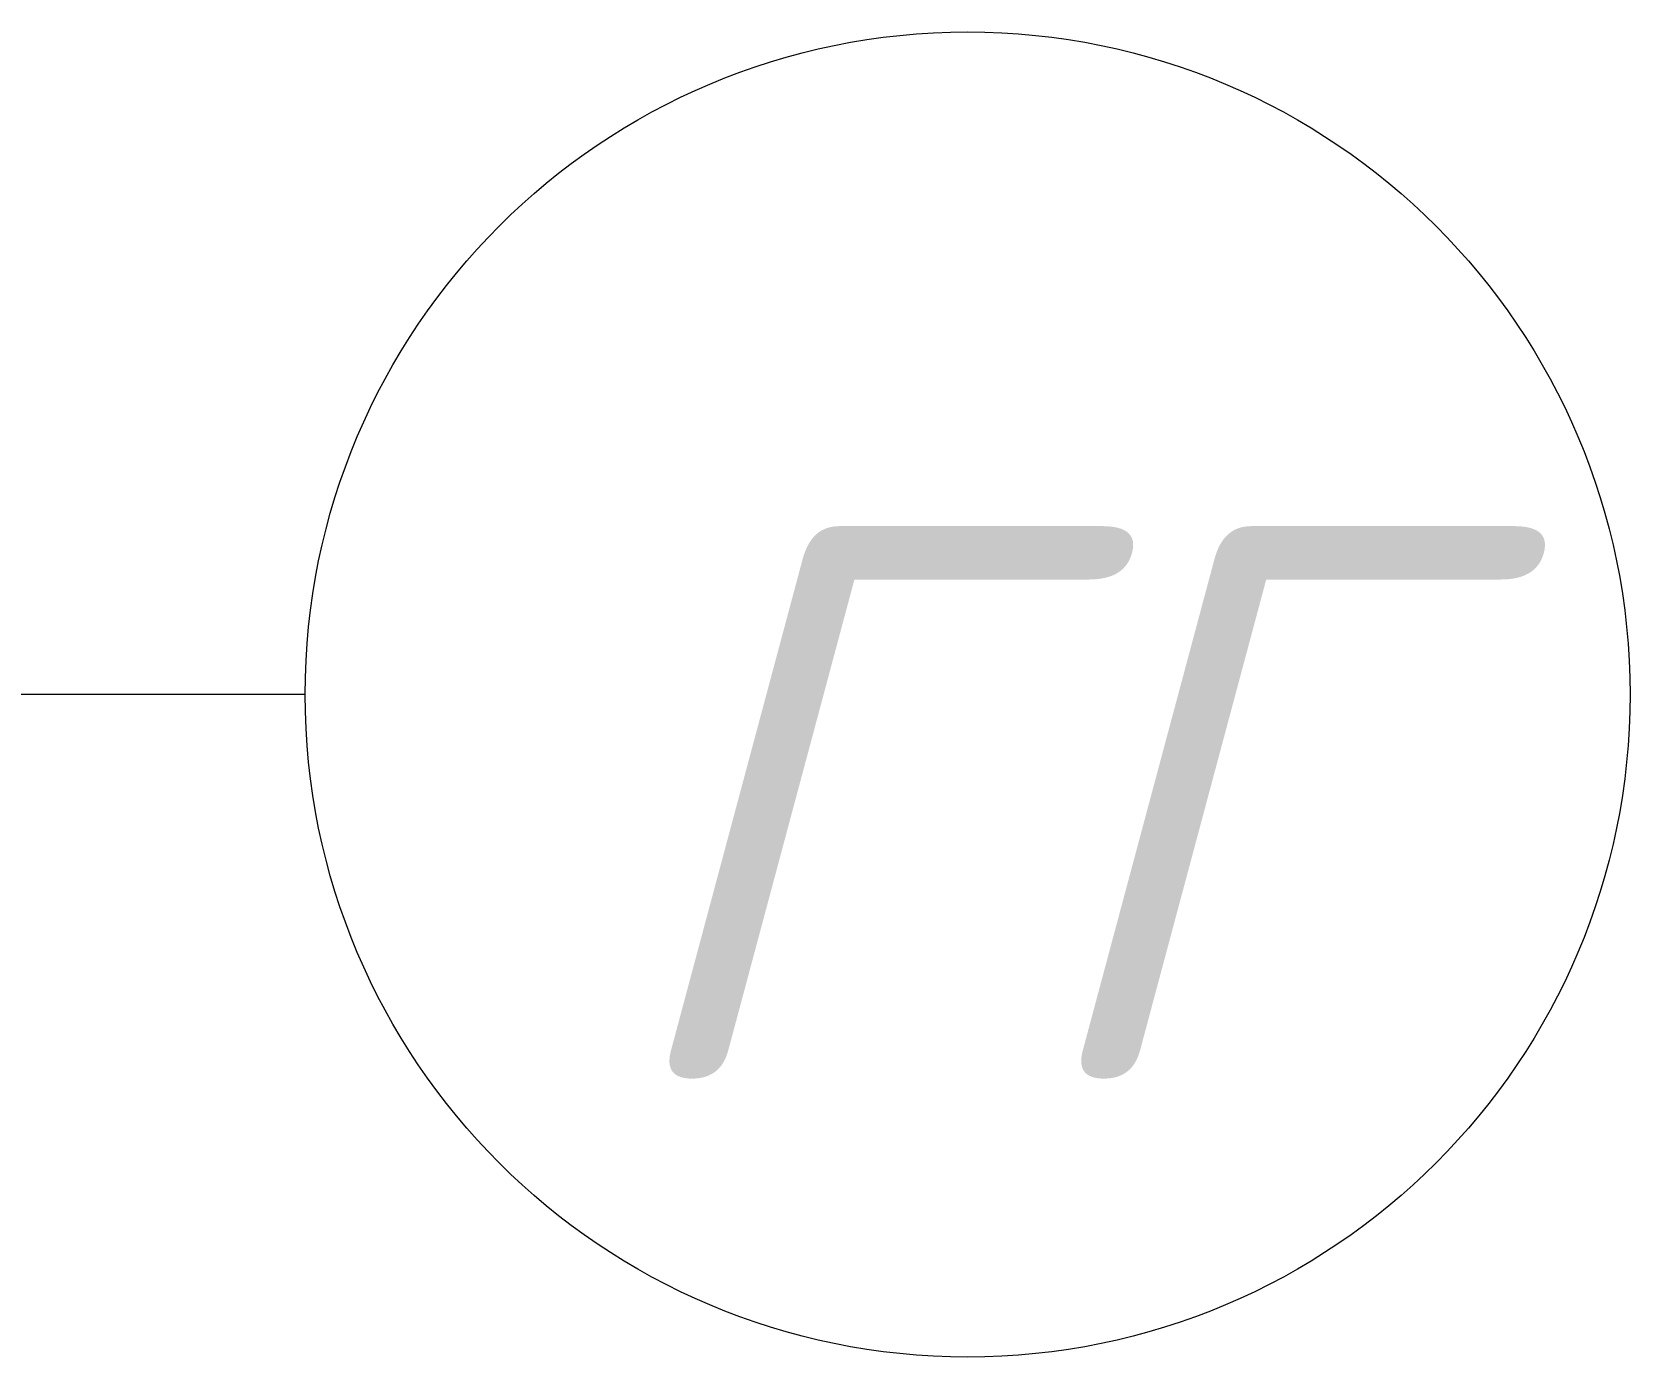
# Model space of a CAD drawing. Header units: millimetres. Extents: x 5993 to 95364, y 94667 to 143522.
# Drawn here: x 43856 to 44681, y 117633 to 118316 of the extents above; entities that cross this region are included whole.
import ezdxf

# ---------------------------------------------------------------- set-up
doc = ezdxf.new("R2010")
doc.units = ezdxf.units.MM
doc.linetypes.add('50_200_ШТРИХ_1Т_ш5_п1_п1_', pattern=[1400, 1000, -200, 0, -200])
doc.layers.add('S-GRID-____-IDEN', color=7, linetype='Continuous', lineweight=9)
doc.layers.add('S-GRID-____-OTLN-1', color=7, linetype='50_200_ШТРИХ_1Т_ш5_п1_п1_', lineweight=9)
doc.styles.add('ISOCPEUR_I', font='isocpeui.ttf', dxfattribs={"height": 300})

# ---------------------------------------------------------------- blocks, each defined once
blk = doc.blocks.new('Ось сетки - Круг_Ø6_00__ISO-2_5_0_9K_-25732049-АР1_План отверстий 2 этажа в осях 1-64_А-ГГ')
at = {"layer": 'S-GRID-____-IDEN'}
blk.add_circle((0, 0), 3, dxfattribs=at)

msp = doc.modelspace()

# ---------------------------------------------------------------- linework, layer by layer
at = {"layer": 'S-GRID-____-OTLN-1', "color": 251, "ltscale": 0.6, "true_color": 0x636466}
msp.add_line((43997.34, 117974.53), (41443.97, 117974.53), dxfattribs=at)

# ---------------------------------------------------------------- block references
at = {"layer": 'S-GRID-____-IDEN', "lineweight": 15, "xscale": 113.929722309601, "yscale": 113.929722309601, "zscale": 113.929722309601, "rotation": 89.9999999999998}
msp.add_blockref('Ось сетки - Круг_Ø6_00__ISO-2_5_0_9K_-25732049-АР1_План отверстий 2 этажа в осях 1-64_А-ГГ', (44339.13, 117974.53), dxfattribs=at)

# ---------------------------------------------------------------- texts
at = {"layer": 'S-GRID-____-IDEN', "lineweight": 15, "insert": (44148.78, 118061.2), "char_height": 284.824, "width": 460.3336, "attachment_point": 1, "style": 'ISOCPEUR_I'}
msp.add_mtext('ГГ', dxfattribs=at)

doc.saveas('drawing.dxf')
